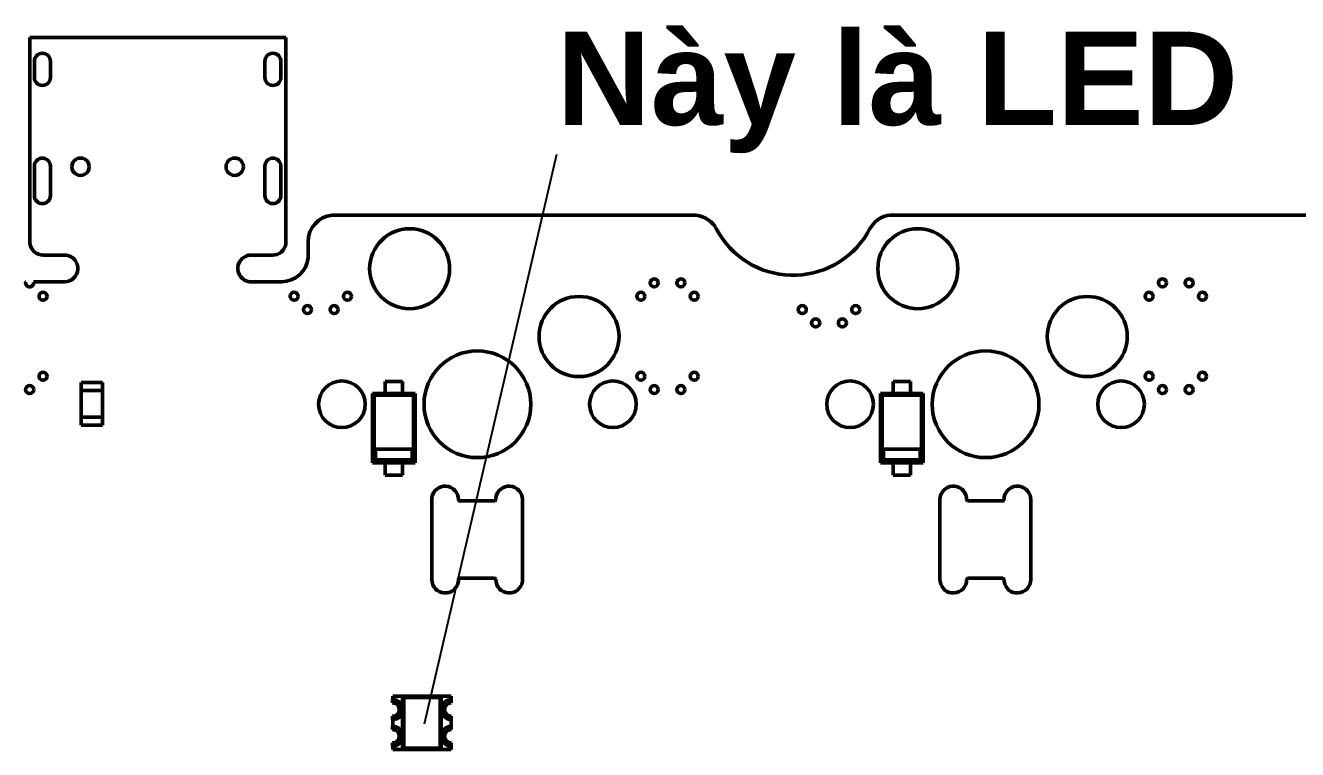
# Model space of a CAD drawing. Header units: millimetres. Extents: x 43 to 387, y 137 to 261.
# Drawn here: x 95.46 to 143.15, y 233.96 to 261.1 of the extents above; entities that cross this region are included whole.
import ezdxf

# ---------------------------------------------------------------- set-up
doc = ezdxf.new("R2010")
doc.units = ezdxf.units.MM
doc.header["$LTSCALE"] = 0.75
doc.layers.add('Visible', color=7, linetype='Continuous', lineweight=50)
doc.styles.get("Standard").update_dxf_attribs({"font": 'arial.ttf'})

msp = doc.modelspace()

# ---------------------------------------------------------------- linework, layer by layer
at = {"color": 242, "true_color": 0xcd2027}
msp.add_line((110.423, 234.927), (115.378, 256.277), dxfattribs=at)
at = {"layer": 'Visible', "extrusion": (0, 0, -1)}
for p, q in [((95.627, 260.641), (95.627, 252.991)), ((105.227, 260.641), (95.627, 260.641)), ((105.227, 252.984), (105.227, 260.641)), ((95.797, 259.753), (95.797, 259.748)), ((95.797, 259.748), (95.797, 259.153)), ((96.397, 259.748), (96.397, 259.753)), ((96.397, 259.153), (96.397, 259.748)), ((104.437, 259.753), (104.437, 259.748)), ((104.437, 259.748), (104.437, 259.153)), ((105.037, 259.748), (105.037, 259.753)), ((105.037, 259.153), (105.037, 259.748)), ((95.797, 259.153), (95.797, 259.148)), ((96.397, 259.148), (96.397, 259.153)), ((104.437, 259.153), (104.437, 259.148)), ((105.037, 259.148), (105.037, 259.153)), ((95.797, 255.823), (95.797, 255.818)), ((95.797, 255.818), (95.797, 254.723)), ((96.397, 255.818), (96.397, 255.823)), ((96.397, 254.723), (96.397, 255.818)), ((104.437, 255.823), (104.437, 255.818)), ((104.437, 255.818), (104.437, 254.723)), ((105.037, 255.818), (105.037, 255.823)), ((105.037, 254.723), (105.037, 255.818)), ((95.797, 254.723), (95.797, 254.718)), ((96.397, 254.718), (96.397, 254.723)), ((104.437, 254.723), (104.437, 254.718)), ((105.037, 254.718), (105.037, 254.723)), ((107.055, 253.991), (106.957, 253.988)), ((120.487, 253.991), (107.055, 253.991)), ((127.99, 253.991), (127.882, 253.988)), ((143.99, 253.991), (127.99, 253.991)), ((121.37, 253.461), (121.316, 253.555)), ((127.108, 253.461), (127.018, 253.299)), ((95.627, 252.991), (95.629, 252.925)), ((106.061, 252.991), (106.061, 252.491)), ((96.127, 252.491), (96.927, 252.491)), ((96.927, 252.491), (96.998, 252.489)), ((103.927, 252.491), (104.727, 252.491)), ((104.727, 252.491), (104.805, 252.494)), ((106.061, 252.491), (106.059, 252.393)), ((95.478, 251.493), (95.463, 251.493)), ((96.927, 251.491), (95.765, 251.491)), ((103.931, 251.491), (103.859, 251.493)), ((105.061, 251.491), (103.931, 251.491)), ((97.557, 247.673), (97.557, 247.718)), ((98.357, 247.718), (97.557, 247.718)), ((97.557, 247.463), (97.557, 247.673)), ((98.357, 247.673), (98.357, 247.718)), ((98.357, 247.463), (98.357, 247.673)), ((109.592, 247.748), (108.942, 247.748)), ((108.942, 247.298), (108.942, 247.748)), ((109.592, 247.298), (109.592, 247.748)), ((128.642, 247.748), (127.992, 247.748)), ((127.992, 247.298), (127.992, 247.748)), ((128.642, 247.298), (128.642, 247.748)), ((97.557, 247.463), (97.557, 247.418)), ((97.557, 246.418), (97.557, 247.418)), ((98.357, 247.418), (97.557, 247.418)), ((98.357, 247.463), (98.357, 247.418)), ((98.357, 246.418), (98.357, 247.418)), ((108.942, 247.298), (108.467, 247.298)), ((108.467, 247.298), (108.53, 247.235)), ((108.467, 247.298), (108.467, 244.698)), ((110.004, 247.235), (108.53, 247.235)), ((108.53, 247.235), (108.53, 244.761)), ((109.592, 247.298), (108.942, 247.298)), ((110.067, 247.298), (109.592, 247.298)), ((110.067, 247.298), (110.004, 247.235)), ((110.004, 244.761), (110.004, 247.235)), ((110.067, 244.698), (110.067, 247.298)), ((127.992, 247.298), (127.517, 247.298)), ((127.517, 247.298), (127.58, 247.235)), ((127.517, 247.298), (127.517, 244.698)), ((129.054, 247.235), (127.58, 247.235)), ((127.58, 247.235), (127.58, 244.761)), ((128.642, 247.298), (127.992, 247.298)), ((129.117, 247.298), (128.642, 247.298)), ((129.117, 247.298), (129.054, 247.235)), ((129.054, 244.761), (129.054, 247.235)), ((129.117, 244.698), (129.117, 247.298)), ((97.557, 246.373), (97.557, 246.418)), ((98.357, 246.418), (97.557, 246.418)), ((97.557, 246.163), (97.557, 246.373)), ((97.557, 246.163), (97.557, 246.118)), ((98.357, 246.118), (97.557, 246.118)), ((98.357, 246.373), (98.357, 246.418)), ((98.357, 246.163), (98.357, 246.373)), ((98.357, 246.163), (98.357, 246.118)), ((108.58, 245.211), (109.954, 245.211)), ((108.58, 244.811), (108.58, 245.211)), ((109.954, 244.811), (109.954, 245.211)), ((127.63, 245.211), (129.004, 245.211)), ((127.63, 244.811), (127.63, 245.211)), ((129.004, 244.811), (129.004, 245.211)), ((108.467, 244.698), (108.53, 244.761)), ((108.467, 244.698), (108.942, 244.698)), ((108.53, 244.761), (110.004, 244.761)), ((108.58, 244.811), (109.954, 244.811)), ((108.942, 244.698), (109.592, 244.698)), ((108.942, 244.698), (108.942, 244.248)), ((109.592, 244.698), (110.067, 244.698)), ((109.592, 244.698), (109.592, 244.248)), ((110.067, 244.698), (110.004, 244.761)), ((127.517, 244.698), (127.58, 244.761)), ((127.517, 244.698), (127.992, 244.698)), ((127.58, 244.761), (129.054, 244.761)), ((127.63, 244.811), (129.004, 244.811)), ((127.992, 244.698), (128.642, 244.698)), ((127.992, 244.698), (127.992, 244.248)), ((128.642, 244.698), (129.117, 244.698)), ((128.642, 244.698), (128.642, 244.248)), ((129.117, 244.698), (129.054, 244.761)), ((108.942, 244.248), (109.592, 244.248)), ((127.992, 244.248), (128.642, 244.248)), ((110.694, 243.328), (110.696, 243.4)), ((110.694, 240.328), (110.694, 243.328)), ((111.694, 243.328), (111.696, 243.308)), ((111.744, 243.278), (113.044, 243.278)), ((113.044, 243.278), (113.064, 243.28)), ((113.094, 243.328), (113.096, 243.4)), ((114.094, 243.328), (114.094, 240.328)), ((129.744, 240.328), (129.744, 243.328)), ((130.741, 243.4), (130.744, 243.328)), ((130.774, 243.28), (130.794, 243.278)), ((130.794, 243.278), (132.094, 243.278)), ((132.142, 243.308), (132.144, 243.328)), ((133.141, 243.4), (133.144, 243.328)), ((133.144, 243.328), (133.144, 240.328)), ((111.744, 240.378), (111.724, 240.376)), ((113.044, 240.378), (111.744, 240.378)), ((113.094, 240.328), (113.092, 240.348)), ((130.746, 240.348), (130.744, 240.328)), ((132.094, 240.378), (130.794, 240.378)), ((111.694, 240.328), (111.691, 240.257)), ((114.094, 240.328), (114.091, 240.257)), ((129.746, 240.257), (129.744, 240.328)), ((132.146, 240.257), (132.144, 240.328)), ((109.227, 235.833), (109.227, 235.708)), ((109.237, 235.833), (109.227, 235.833)), ((109.237, 235.833), (109.237, 235.958)), ((109.237, 235.958), (111.417, 235.958)), ((111.052, 235.958), (109.602, 235.958)), ((109.651, 235.909), (109.602, 235.958)), ((109.602, 235.958), (109.602, 235.464)), ((111.003, 235.909), (109.651, 235.909)), ((109.651, 235.909), (109.651, 234.007)), ((111.003, 235.909), (111.052, 235.958)), ((111.003, 234.007), (111.003, 235.909)), ((111.052, 233.958), (111.052, 235.958)), ((111.417, 235.958), (111.417, 235.833)), ((111.417, 235.833), (111.427, 235.833)), ((111.427, 235.708), (111.427, 235.833)), ((109.227, 235.208), (109.227, 235.083)), ((109.602, 235.452), (109.602, 233.958)), ((111.427, 235.083), (111.427, 235.208)), ((109.227, 235.083), (109.237, 235.083)), ((109.237, 234.833), (109.227, 234.833)), ((109.227, 234.833), (109.227, 234.708)), ((109.237, 234.833), (109.237, 235.083)), ((111.417, 235.083), (111.417, 234.833)), ((111.417, 235.083), (111.427, 235.083)), ((111.417, 234.833), (111.427, 234.833)), ((111.427, 234.708), (111.427, 234.833)), ((109.227, 234.208), (109.227, 234.083)), ((111.427, 234.083), (111.427, 234.208)), ((109.237, 234.083), (109.227, 234.083)), ((109.237, 233.958), (109.237, 234.083)), ((111.417, 233.958), (109.237, 233.958)), ((109.651, 234.007), (109.602, 233.958)), ((109.602, 233.958), (111.052, 233.958)), ((109.651, 234.007), (111.003, 234.007)), ((111.003, 234.007), (111.052, 233.958)), ((111.417, 234.083), (111.417, 233.958)), ((111.417, 234.083), (111.427, 234.083))]:
    msp.add_line(p, q, dxfattribs=at)
at = {"layer": 'Visible'}
for centre, radius in [((109.864, 251.978), 1.5), ((128.914, 251.978), 1.5), ((119.034, 251.448), 0.15), ((120.034, 251.448), 0.15), ((138.084, 251.448), 0.15), ((139.084, 251.448), 0.15), ((96.121, 250.948), 0.15), ((105.534, 250.948), 0.15), ((107.534, 250.948), 0.15), ((116.214, 249.438), 1.5), ((118.534, 250.948), 0.15), ((120.534, 250.948), 0.15), ((135.264, 249.438), 1.5), ((137.584, 250.948), 0.15), ((139.584, 250.948), 0.15), ((106.034, 250.448), 0.15), ((107.034, 250.448), 0.15), ((124.584, 250.448), 0.15), ((126.584, 250.448), 0.15), ((125.084, 249.948), 0.15), ((126.084, 249.948), 0.15), ((112.404, 246.898), 2), ((131.454, 246.898), 2), ((96.121, 247.948), 0.15), ((118.534, 247.948), 0.15), ((120.534, 247.948), 0.15), ((137.584, 247.948), 0.15), ((139.584, 247.948), 0.15), ((95.621, 247.448), 0.15), ((107.324, 246.898), 0.875), ((117.484, 246.898), 0.875), ((119.034, 247.448), 0.15), ((120.034, 247.448), 0.15), ((126.374, 246.898), 0.875), ((136.534, 246.898), 0.875), ((138.084, 247.448), 0.15), ((139.084, 247.448), 0.15)]:
    msp.add_circle(centre, radius, dxfattribs=at)
for centre, radius, start, end in [((96.097, 259.753), 0.3, 0, 180), ((104.737, 259.753), 0.3, 0, 180), ((96.097, 259.148), 0.3, 180, 0), ((104.737, 259.148), 0.3, 180, 0), ((96.097, 255.823), 0.3, 0, 180), ((97.527, 255.803), 0.325, 359.5593, 180.4407), ((103.307, 255.803), 0.325, 359.5593, 180.4407), ((104.737, 255.823), 0.3, 0, 180), ((97.527, 255.798), 0.325, 179.5593, 0.4407), ((103.307, 255.798), 0.325, 179.5593, 0.4407), ((96.097, 254.718), 0.3, 180, 0), ((104.737, 254.718), 0.3, 180, 0), ((107.059, 252.995), 0.998, 95.8382, 180.2531), ((120.495, 253.001), 0.99, 34.0398, 90.4968), ((127.986, 253.003), 0.991, 96.0222, 152.4725), ((96.123, 252.989), 0.498, 187.2994, 270.5079), ((104.73, 252.985), 0.497, 278.6591, 359.86), ((95.621, 251.448), 0.15, 162.6777, 16.5102), ((111.739, 243.325), 0.0465, 200.4231, 275.5364), ((113.047, 243.324), 0.0465, 290.4231, 5.5364), ((130.79, 243.324), 0.0465, 174.4636, 249.5769), ((132.098, 243.325), 0.0465, 264.4636, 339.5769), ((111.74, 240.333), 0.0465, 110.4231, 185.5364), ((113.048, 240.332), 0.0465, 20.4231, 95.5364), ((130.789, 240.332), 0.0465, 84.4636, 159.5769), ((132.094, 240.328), 0.05, 0.0013, 89.9987), ((109.227, 235.458), 0.375, 271.5275, 88.4725), ((111.427, 235.458), 0.375, 90, 270), ((109.227, 234.458), 0.375, 270, 90), ((111.427, 234.458), 0.375, 90, 270)]:
    msp.add_arc(centre, radius, start, end, dxfattribs=at)
at = {"layer": 'Visible', "extrusion": (0, 0, -1)}
for centre, radius, start, end in [((-124.24, 254.985), 3.25, 211.2575, 332.0311), ((-96.929, 251.992), 0.501, 98.0104, 270.1955), ((-103.925, 251.99), 0.501, 277.6205, 90.173), ((-105.066, 252.489), 0.998, 185.516, 270.2723), ((-111.193, 243.33), 0.501, 8.0344, 180.1684), ((-113.593, 243.33), 0.501, 8.0344, 180.1684), ((-130.245, 243.33), 0.501, 359.8316, 171.9656), ((-132.645, 243.33), 0.501, 359.8316, 171.9656), ((-111.195, 240.327), 0.501, 188.0344, 0.1684), ((-113.595, 240.327), 0.501, 188.0344, 0.1684), ((-130.243, 240.327), 0.501, 179.8316, 351.9656), ((-132.643, 240.327), 0.501, 179.8316, 351.9656), ((-109.227, 235.458), 0.25, 90, 270), ((-111.427, 235.458), 0.25, 270, 90), ((-109.227, 234.458), 0.25, 90, 270), ((-111.427, 234.458), 0.25, 270, 90)]:
    msp.add_arc(centre, radius, start, end, dxfattribs=at)

# ---------------------------------------------------------------- texts
at = {"color": 242, "true_color": 0xcd2027, "insert": (115.378, 260.865), "char_height": 3.5, "attachment_point": 1}
msp.add_mtext_dynamic_manual_height_columns('{\\fArial|b1|i0|c0|p34;Này là LED }', width=26.58829, gutter_width=17.5, heights=[0], dxfattribs=at)

doc.saveas('drawing.dxf')
